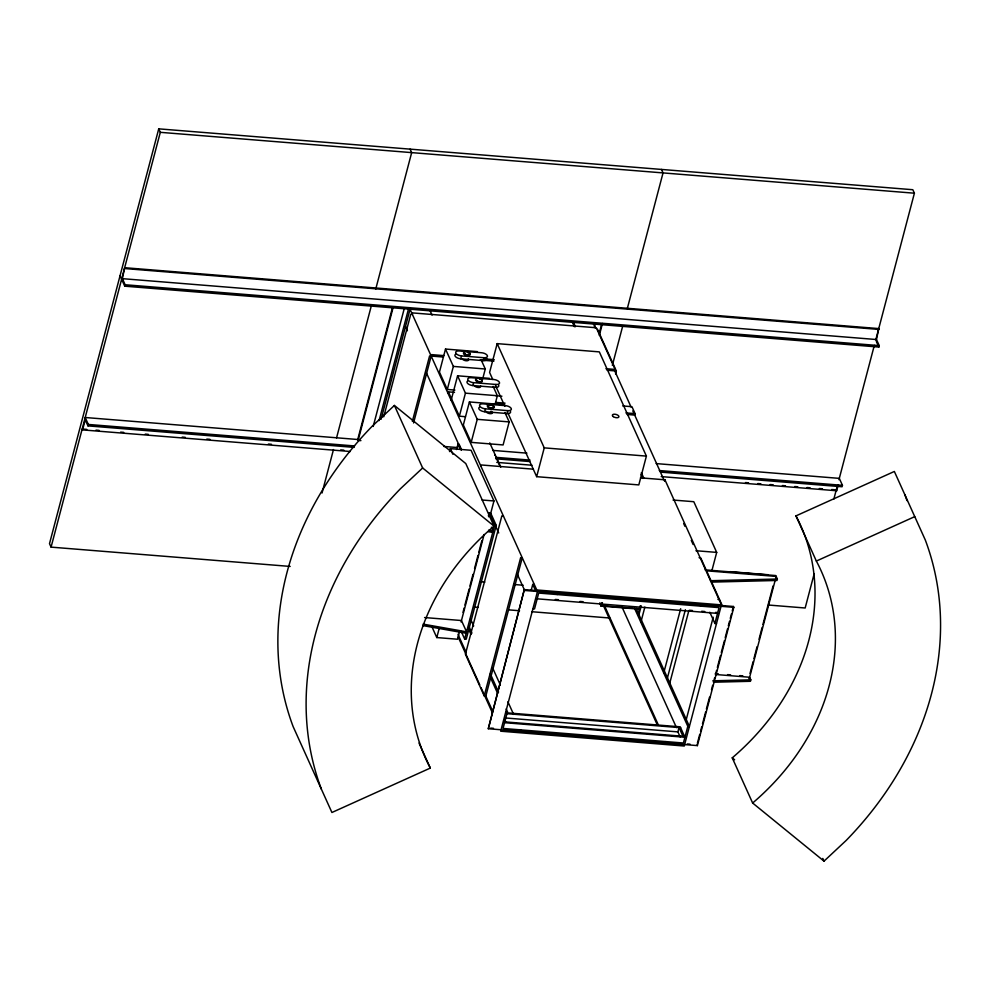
<?xml version="1.0" encoding="UTF-8"?>
<svg xmlns="http://www.w3.org/2000/svg" width="990" height="990" viewBox="0 0 990 990"><rect width="100%" height="100%" fill="white"/><g stroke="black" fill="none" stroke-linecap="round" stroke-linejoin="round"><path stroke-width="1.49" d="M875.717 340.102L914.401 193.199L912.83 189.721L158.734 128.849L49.5 543.659L51.072 547.124L290.169 566.429M51.072 547.124L160.306 132.326L158.734 128.849M350.349 451.502L82.566 429.895L85.214 419.81L87.962 425.886L354.21 447.381M124.752 286.184L125.136 284.749L122.389 278.66L124.653 267.708L878.749 328.581L876.484 339.533L879.231 345.609L878.848 347.057L124.752 286.184L120.05 275.764M87.962 425.886L88.345 424.45L85.202 417.508L359.147 439.61M322.035 493.008L333.482 449.547M336.538 437.939L371.596 304.809M375.717 289.142L411.667 152.621L410.107 149.143M392.572 307.222L357.724 439.548L358.12 440.414L360.917 440.637M358.12 440.414L392.968 308.088M373.205 426.443L404.143 308.991M379.083 420.626L408.449 309.127L410.046 309.251L381.076 419.277M383.736 416.827L410.763 314.238L412.36 314.375L412.731 312.927L596.289 327.752L615.124 369.443L614.74 370.879M412.36 421.344L429.586 355.93L443.421 357.043M413.56 422.965L431.553 354.618L443.792 355.608M477.44 351.623L445.512 349.049L439.449 372.091L447.294 389.466L454.893 390.072M447.294 389.466L453.358 366.411L445.512 349.049M448 393.327L448.383 391.879L454.497 392.374M455.586 354.296A4.826 2.265 14.8 0 0 455.821 356.932A4.826 2.265 14.8 0 0 460.721 358.801L461.489 355.917A4.826 2.265 14.8 0 1 455.796 353.071A4.826 2.265 14.8 0 1 459.236 350.955L481.66 352.762A4.826 2.265 14.8 0 1 487.34 355.608A4.826 2.265 14.8 0 1 483.9 357.724L461.489 355.917M451.143 400.269L457.59 375.792L489.506 378.366M449.534 451.576L450.314 448.606L471.067 450.277L493.961 500.965L490.434 514.342M465.449 416.691L459.36 416.196L465.436 393.154L457.59 375.792M467.664 381.039A4.826 2.265 14.8 0 0 467.886 383.662A4.826 2.265 14.8 0 0 472.799 385.543L473.554 382.66A4.826 2.265 14.8 0 1 467.874 379.814A4.826 2.265 14.8 0 1 471.314 377.697L493.738 379.504A4.826 2.265 14.8 0 1 499.418 382.35A4.826 2.265 14.8 0 1 495.978 384.466L473.554 382.66M456.576 449.534L458.024 444.052L459.026 444.126L461.464 449.534M501.324 404.526L469.409 401.952L463.332 424.995L471.178 442.369L503.106 444.943L509.169 421.901L504.95 412.545M460.721 358.801L483.145 360.607L483.9 357.724M482.625 379.071L485.286 368.998L481.053 359.642M471.178 442.369L477.242 419.327L469.409 401.952M508.031 413.288L536.654 476.673L638.81 484.914L646.396 456.105L599.334 351.883L497.178 343.629L489.592 372.438L492.772 379.479M479.469 407.212A4.826 2.265 14.8 0 0 479.704 409.835A4.826 2.265 14.8 0 0 484.617 411.704L485.372 408.833A4.826 2.265 14.8 0 1 479.692 405.974A4.826 2.265 14.8 0 1 483.132 403.858L505.543 405.665A4.826 2.265 14.8 0 1 511.236 408.524A4.826 2.265 14.8 0 1 507.796 410.64L485.372 408.833M472.799 385.543L495.21 387.35L495.978 384.466M495.074 404.378L497.351 395.728L493.131 386.385M481.004 466.426L481.388 464.978L533.4 469.173M459.496 631.806L457.541 639.231L436.788 637.56L439.139 628.638M495.285 455.004L494.666 455.412M484.617 411.704L507.029 413.523L507.796 410.64M462.998 612.34L464.149 607.959M464.916 605.038L469.149 588.963M469.916 586.043L472.997 574.349M474.544 568.507L477.997 555.365M478.764 552.445L481.845 540.75M488.379 515.963L489.134 513.08L490.731 513.204L496.225 525.368L466.253 639.156L464.657 639.02L461.266 631.496M461.08 621.968L484.11 534.501M488.763 516.83L489.53 513.946M464.657 639.02L494.629 525.245L489.134 513.08M536.654 476.673L544.24 447.864L497.178 343.629M485.83 696.02L484.234 695.896L520.653 557.63L522.25 557.754L485.83 696.02L492.822 711.513M534.34 584.546L532.744 584.422L535.491 590.498L524.316 589.595L488.305 728.739L697.393 745.606L733.813 607.34L733.417 606.474L722.242 605.571L700.673 557.803L699.076 557.667M488.305 728.739L524.316 589.595M594.421 327.17L595.2 324.2L593.604 324.077M531.185 590.362L532.744 584.422M599.321 333.024L601.673 324.101M599.321 335.375L602.452 323.482M506.175 708.939L507.449 711.748L503.044 728.454L683.409 743.007L687.815 726.301L634.565 608.367M612.352 365.384L622.784 325.772M627.276 308.682L663.04 172.904L661.468 169.426M520.22 731.313L520.604 729.865M557.209 594.557L557.593 593.121M615.557 373.985L616.337 371.003L597.514 329.311M622.76 405.962L631.942 406.692L635.085 413.647L634.701 415.082L627.054 414.464M639.342 609.172L601.041 606.078L601.932 602.675M601.66 605.67L602.44 602.712M664.562 481.239L664.946 479.804L640.468 477.824M637.981 614.357L640.245 605.769M638.661 615.656L641.248 605.843M640.951 621.943L644.861 607.08M663.832 672.643L680.674 608.702M667.371 678.101L685.377 609.704M669.797 683.001L688.867 610.595M700.549 606.128L700.932 604.692M665.478 743.032L665.849 741.597M711.996 570.24L716.698 552.395L693.804 501.707L673.052 500.037M680.118 736.857L677.878 731.882L679.016 727.563L682.939 736.251M686.194 719.792L713.208 617.203M716.488 623.601L714.891 623.465L719.062 607.625L538.696 593.072L534.526 608.912L532.929 608.776M721.425 604.878L684.251 746.027L500.693 731.202L537.855 590.052L721.425 604.878L664.946 479.804M697.393 743.255L699.744 734.332M700.536 731.363L701.7 726.908M702.492 723.925L705.623 712.033M706.402 709.063L709.533 697.17M711.488 689.733L712.664 685.278M713.456 682.296L714.632 677.841M715.411 674.871L716.587 670.403M717.366 667.433L720.497 655.541M721.277 652.559L724.42 640.666M725.2 637.696L727.551 628.774M728.331 625.804L729.506 621.349M730.286 618.366L731.462 613.911M732.241 610.941L733.417 606.474M750.036 673.373L753.167 661.518M753.947 658.548L757.065 646.693M759.021 639.28L762.139 627.425M762.919 624.467L773.066 585.932M775.418 579.348L749.257 678.682L748.873 677.816M775.813 577.863L776.185 576.428L707.021 570.846M715.82 674.512L749.64 677.247L750.816 679.845L750.432 681.293L713.938 682.209M705.09 569.844L775.801 575.561L777.373 579.026L776.989 580.474L711.6 582.108M814.201 573.68L805.167 607.996L768.376 605.026M833.852 499.071L837.404 485.57M838.963 479.68L874.318 345.386M661.221 476.598L836.661 490.755L838.184 485.001M656.16 463.592L839.31 478.368L842.441 485.323L842.057 486.758L660.466 472.106M464.483 352.205A3.378 1.584 14.8 0 0 463.951 352.428L463.605 352.737A3.378 1.584 14.8 0 0 464.384 354.482L465.065 354.878L464.929 353.801M477.007 381.546L477.007 380.544M394.404 405.442L372.215 426.195A344.272 284.068 -24.3 0 0 293.114 726.561L331.922 812.493L430.316 768.067A236.152 194.857 -24.3 0 1 494.035 526.098L465.795 463.568L394.404 405.442L422.643 467.973L494.035 526.098M422.643 467.973L400.455 488.726A344.272 284.068 -24.3 0 0 321.354 789.092M824.027 861.152L846.215 840.399A344.272 284.068 -24.3 0 0 925.316 540.033L894.354 471.463L795.96 515.889A236.152 194.857 -24.3 0 1 732.241 757.857L752.635 803.026L824.027 861.152L822.789 858.417M487.699 405.467L487.835 405.331A3.378 1.584 14.8 0 1 491.572 405.368M752.635 803.026A236.152 194.857 -24.3 0 0 816.354 561.058L914.748 516.632M710.449 580.709L777.373 579.026M712.8 680.811L750.816 679.845M160.306 132.326L914.401 193.199M125.049 268.575L879.145 329.447M122.389 278.66L876.484 339.533M125.136 284.749L879.231 345.609M485.1 358.937L494.27 359.679M605.942 368.701L615.124 369.443M480.125 360.014L493.899 361.127M607.093 370.26L616.337 371.003M453.358 366.411L485.286 368.998M465.436 393.154L497.351 395.728M495.804 395.703L501.918 396.198M495.879 402.41L505.061 403.153M625.903 412.904L635.085 413.647M493.973 403.722L504.677 404.588M477.242 419.327L509.169 421.901M544.24 447.864L646.396 456.105M443.792 446.44L457.665 447.567M492.847 450.4L526.89 453.148M88.345 424.45L354.581 445.946M496.176 457.368L530.034 460.103M659.303 470.535L842.441 485.323M495.792 458.803L529.65 461.538M83.705 429.153L86.786 429.4M96.018 430.143L99.099 430.39M120.644 432.135L123.725 432.382M145.27 434.115L148.351 434.363M182.21 437.097L185.279 437.345M206.823 439.09L209.905 439.337M268.389 444.052L271.47 444.3M340.721 449.893L343.802 450.141M496.782 462.392L531.964 465.226M745.47 482.563L748.551 482.811M757.783 483.553L760.865 483.801M770.096 484.555L773.178 484.803M782.409 485.546L785.478 485.793M794.723 486.536L797.791 486.783M807.023 487.538L810.105 487.785M819.336 488.528L822.418 488.775M831.649 489.518L834.731 489.765M482.093 500.012L493.961 500.965M503.427 516.062L501.831 515.939L465.411 654.204L484.234 695.896M494.629 525.245L496.225 525.368M695.945 550.725L716.698 552.395M729.939 571.651L768.252 574.745M717.899 599.371L719.495 599.495M480.224 581.774L484.828 582.145M513.946 584.484L523.141 585.226M524.712 590.461L733.813 607.34M555.328 599.457L558.409 599.705M579.979 601.45L583.061 601.697M689.374 610.273L692.455 610.521M701.7 611.263L704.781 611.523M715.56 612.389L717.156 612.513M537.186 598.826L717.552 613.392M640.468 608.8L601.153 605.62L599.94 602.922M473.666 607.031L478.244 607.402M508.848 609.877L519.552 610.743M531.791 611.721L609.803 618.02M424.574 617.55L461.464 620.532L466.562 631.818L423.101 624.133M715.287 673.633L718.344 673.881M727.539 674.623L730.608 674.871M739.802 675.613L742.859 675.861M505.853 711.612L507.449 711.748M687.815 726.301L689.411 726.437L636.162 608.491M506.026 712.763L680.229 726.833L684.932 737.253L504.566 722.688M506.472 713.641L680.613 727.699M505.333 717.96L677.878 731.882M504.17 721.821L684.535 736.387M490.706 728.096L493.49 728.318M687.233 743.948L690.03 744.183M488.614 530.207L493.107 530.999L491.411 527.237M488.231 531.642L492.735 532.447M422.718 625.569L466.179 633.266M732.241 757.857L734.617 759.788M463.803 352.564L464.483 353.145M475.881 379.294L476.549 379.888M876.348 341.488L878.848 347.057M836.265 489.889L836.661 490.755M795.96 515.889L816.354 561.058M592.985 322.69L595.522 328.309M614.543 370.433L631.026 406.94M632.82 410.912L663.981 479.952M683.632 523.475L684.907 526.284M691.243 540.317L693.149 544.537M709.818 612.241L714.891 623.465M573.507 322.468L575.4 326.688M641.334 472.713L643.871 478.318M572.492 322.505L574.398 326.725M640.963 474.148L642.857 478.356M697.01 744.74L697.393 745.606M621.918 606.821L676.442 727.563M604.358 605.397L658.251 724.742M603.343 605.435L657.236 724.779M599.816 603.38L601.041 606.078M495.953 386.521L504.851 406.246M430.167 310.91L432.073 315.117M489.765 442.889L500.779 467.169M495.78 456.811L500.049 466.265M448.383 391.879L459.36 416.196M409.427 307.878L537.483 591.5M405.504 326.564L407.41 330.771M426.43 372.896L461.291 450.116M494.257 523.128L498.7 532.966M517.077 573.68L524.688 590.523M458.024 444.052L460.461 449.46M450.314 448.606L452.863 454.237M470.522 618.948L473.69 625.965M492.711 668.089L500.321 684.944M507.92 701.786L513.624 714.421M468.777 626.101L471.945 633.117M490.322 673.831L498.564 692.084M468.443 628.774L470.98 634.392M490.632 677.915L497.611 693.359M504.64 719.47L505.766 721.957M457.962 634.293L466.203 652.546M458.172 637.053L479.754 684.832M481.016 687.642L492.438 712.936M431.702 626.299L436.788 637.56M419.018 743.057L430.316 768.067M82.17 429.029L82.566 429.895M492.476 412.186A3.378 1.584 14.8 0 1 489.642 413.622A3.378 1.584 14.8 0 1 486.003 411.234M492.352 405.702A3.378 1.584 14.8 0 1 493.466 408.152A3.378 1.584 14.8 0 1 488.949 407.793L488.28 407.385A3.378 1.584 14.8 0 1 487.501 405.653M491.473 411.37A3.378 1.584 14.8 0 1 490.681 411.357M510.469 411.407A4.826 2.265 14.8 0 1 507.029 413.523M480.657 386.013A3.378 1.584 14.8 0 1 478.257 387.498A3.378 1.584 14.8 0 1 474.284 385.506M481.722 380.37A3.378 1.584 14.8 0 1 481.115 382.202A3.378 1.584 14.8 0 1 477.131 381.62L476.462 381.224A3.378 1.584 14.8 0 1 475.683 379.479L476.029 379.17A3.378 1.584 14.8 0 1 476.561 378.947M479.754 379.195A3.378 1.584 14.8 0 1 480.534 379.529M498.663 385.234A4.826 2.265 14.8 0 1 495.21 387.35M468.282 358.813A3.378 1.584 14.8 0 1 466.587 360.781A3.378 1.584 14.8 0 1 462.206 358.764M467.676 352.465A3.378 1.584 14.8 0 1 469.767 355.101A3.378 1.584 14.8 0 1 465.065 354.878M486.585 358.491A4.826 2.265 14.8 0 1 483.145 360.607M904.922 494.864A344.272 284.068 -24.3 0 1 906.988 500.594M488.429 406.816A3.378 1.584 14.8 0 0 493.961 407.261A3.378 1.584 14.8 0 0 490.013 404.427A3.378 1.584 14.8 0 0 488.429 406.816M476.611 380.643A3.378 1.584 14.8 0 0 482.142 381.088A3.378 1.584 14.8 0 0 478.207 378.267A3.378 1.584 14.8 0 0 476.611 380.643M464.545 353.9A3.378 1.584 14.8 0 0 470.077 354.346A3.378 1.584 14.8 0 0 466.129 351.524A3.378 1.584 14.8 0 0 464.545 353.9M613.28 416.617A3.378 1.584 14.8 0 0 618.812 417.062A3.378 1.584 14.8 0 0 614.864 414.228A3.378 1.584 14.8 0 0 613.28 416.617"/></g></svg>
